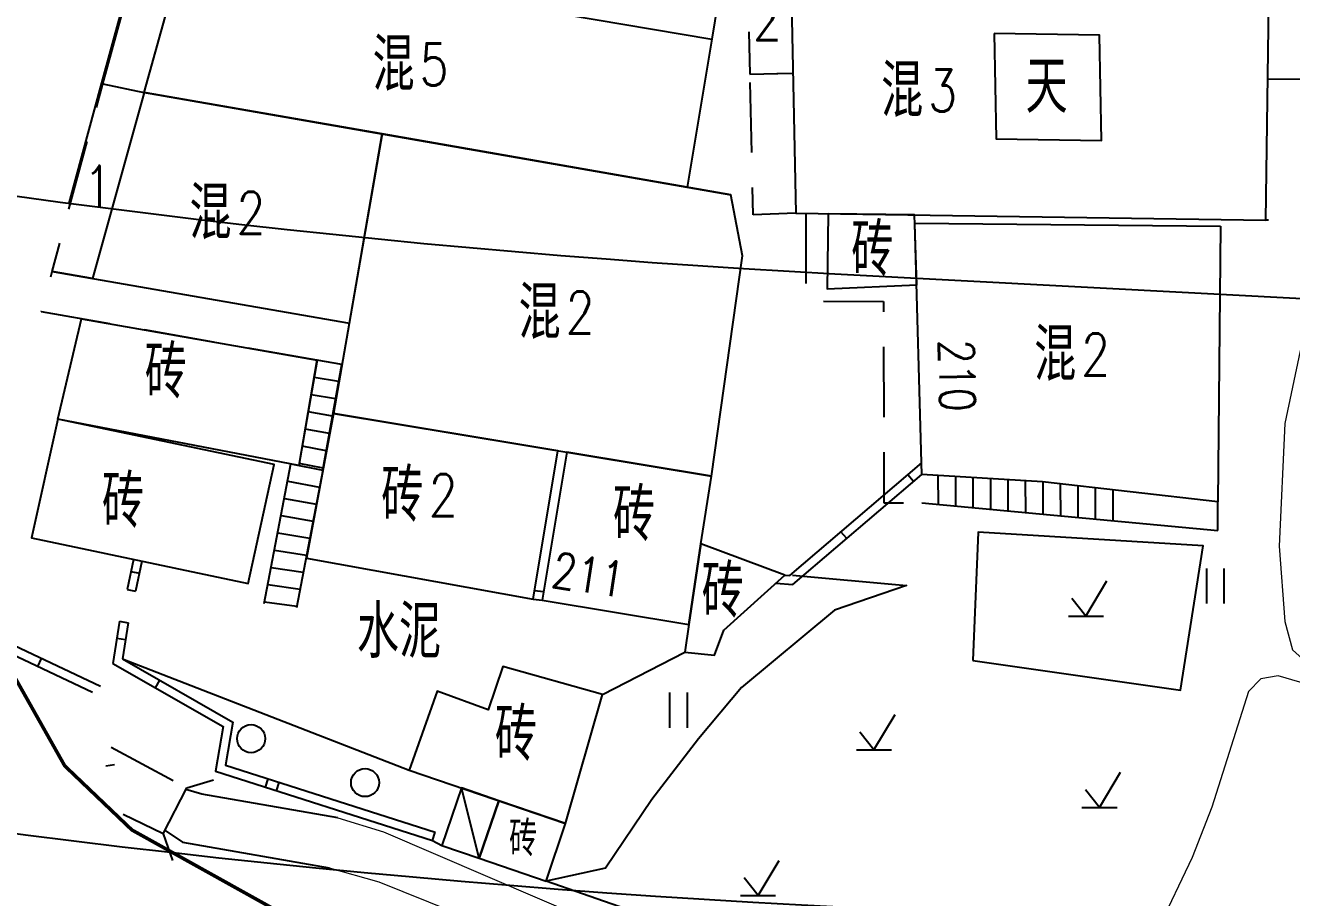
# Model space of a CAD drawing. Extents: x 529262 to 576451, y 2694391 to 2717535.
# Drawn here: x 566955.24 to 566991.31, y 2709921.75 to 2709946.6 of the extents above; entities that cross this region are included whole.
import ezdxf
from ezdxf.enums import TextEntityAlignment as Align
from ezdxf.xclip import XClip

# ---------------------------------------------------------------- set-up
doc = ezdxf.new("R2010")
doc.units = 0
doc.header["$XCLIPFRAME"] = 0
doc.linetypes.add('X5', pattern=[3, 2, -1])
for name, color, linetype in [('DLSS', 4, 'Continuous'), ('DMTZ', 8, 'Continuous'), ('JMD', 8, 'Continuous'), ('PP-COM', 7, 'Continuous'), ('RD-中线', 40, 'Continuous'), ('RD-红线', 7, 'Continuous'), ('RD-街巷路', 8, 'Continuous'), ('ZBTZ', 8, 'Continuous'), ('ZJ', 7, 'Continuous'), ('图层1', 7, 'Continuous')]:
    doc.layers.add(name, color=color, linetype=linetype)
doc.layers.add('SXSS', color=5, linetype='Continuous', lineweight=0)
doc.styles.add('HZ', font='rs.shx', dxfattribs={"width": 0.8, "bigfont": 'hztxt.shx'})
doc.linetypes.add('10421', pattern='A,2,[150,AAA.SHX,S=0.5,R=0,X=0,Y=0.5],1e-11', length=2)
doc.linetypes.add('10422', pattern='A,0.75,[150,AAA.SHX,S=0.5,R=0,X=0,Y=0.5],1.5,[177,AAA.SHX,S=1,R=0,X=0,Y=0.4],0.75', length=3)
doc.linetypes.add('1161', pattern='A,0,[149,AAA.SHX,S=0.15,R=0,X=0,Y=0],-1.6', length=1.6)
doc.linetypes.add('445', pattern='A,8,-0.5,[147,AAA.SHX,S=1,R=0,X=0,Y=0],-1.5', length=10)

# ---------------------------------------------------------------- blocks, each defined once
blk = doc.blocks.new('A$C19FD0107')
at = {"layer": 'RD-中线', "color": 8, "linetype": 'Continuous', "flags": 128}
for points in [[(-4915.644, 15741.627), (-4680.014, 15724.535, -0.06919), (-4464.529, 15678.478), (-4107.284, 15548.587, 0.074087), (-4020.642, 15530.949), (-3764.952, 15517.406)], [(-4490.734, 14139.438, 0), (-4490.29, 14139.417)], [(-3818.251, 14086.168, 0), (-3817.74, 14086.169)]]:
    blk.add_lwpolyline(points, format="xyb", dxfattribs=at)
at = {"layer": 'RD-红线', "color": 8, "linetype": 'Continuous', "flags": 128}
blk.add_lwpolyline([(-4584.201, 15730.063, -0.039951), (-4458.379, 15695.394), (-4101.133, 15565.504, 0.074087), (-4019.69, 15548.924), (-3378.211, 15514.945)], format="xyb", dxfattribs=at)
blk = doc.blocks.new('gc123')
at = {"color": 8}
for p, q in [((0, 0), (1.2, 2)), ((0, 0), (-0.8, 1)), ((-1, 0), (1, 0))]:
    blk.add_line(p, q, dxfattribs=at)
blk = doc.blocks.new('gc122')
at = {"color": 8}
blk.add_circle((0, 0), 0.8, dxfattribs=at)
blk = doc.blocks.new('gc121')
at = {"color": 8}
for p, q in [((-0.5, -1), (-0.5, 1)), ((0.5, -1), (0.5, 1))]:
    blk.add_line(p, q, dxfattribs=at)

msp = doc.modelspace()

# ---------------------------------------------------------------- linework, layer by layer
at = {"layer": 'DLSS', "linetype": 'X5'}
for p, q in [((566957.688, 2709926.039), (566959.837, 2709924.882)), ((566957.688, 2709926.039), (566959.837, 2709924.882)), ((566957.688, 2709926.039), (566959.837, 2709924.882)), ((566957.688, 2709926.039), (566959.837, 2709924.882)), ((566959.167, 2709923.569), (566958.031, 2709924.12)), ((566959.167, 2709923.569), (566958.031, 2709924.12)), ((566959.167, 2709923.569), (566958.031, 2709924.12)), ((566959.167, 2709923.569), (566958.031, 2709924.12))]:
    msp.add_line(p, q, dxfattribs=at)
at = {"layer": 'DLSS', "linetype": 'Continuous'}
for p, q in [((566959.837, 2709924.882), (566960.603, 2709925.112)), ((566959.837, 2709924.882), (566960.603, 2709925.112)), ((566959.837, 2709924.882), (566960.603, 2709925.112)), ((566959.837, 2709924.882), (566960.603, 2709925.112)), ((566959.167, 2709923.569), (566959.837, 2709924.882)), ((566959.167, 2709923.569), (566959.837, 2709924.882)), ((566959.167, 2709923.569), (566959.837, 2709924.882)), ((566959.167, 2709923.569), (566959.837, 2709924.882)), ((566959.167, 2709923.569), (566959.429, 2709922.813)), ((566959.167, 2709923.569), (566959.429, 2709922.813)), ((566959.167, 2709923.569), (566959.429, 2709922.813)), ((566959.167, 2709923.569), (566959.429, 2709922.813))]:
    msp.add_line(p, q, dxfattribs=at)
at = {"layer": 'DMTZ', "linetype": '10422', "elevation": 133.24, "flags": 128}
for points in [[(566964.146, 2709924.025), (566960.271, 2709924.707), (566959.815, 2709924.839)], [(566964.146, 2709924.025), (566960.271, 2709924.707), (566959.815, 2709924.839)], [(566964.146, 2709924.025), (566960.271, 2709924.707), (566959.815, 2709924.839)], [(566964.146, 2709924.025), (566960.271, 2709924.707), (566959.815, 2709924.839)], [(566959.227, 2709923.669), (566959.72, 2709923.338), (566963.896, 2709922.603)], [(566959.227, 2709923.669), (566959.72, 2709923.338), (566963.896, 2709922.603)], [(566959.227, 2709923.669), (566959.72, 2709923.338), (566963.896, 2709922.603)], [(566959.227, 2709923.669), (566959.72, 2709923.338), (566963.896, 2709922.603)]]:
    msp.add_lwpolyline(points, dxfattribs=at)
at = {"layer": 'JMD', "linetype": 'Continuous'}
for p, q in [((566963.548, 2709937.062), (566963.031, 2709934.067)), ((566963.548, 2709937.062), (566963.031, 2709934.067)), ((566963.548, 2709937.062), (566963.031, 2709934.067)), ((566963.548, 2709937.062), (566963.031, 2709934.067)), ((566964.252, 2709936.945), (566963.548, 2709937.062)), ((566964.252, 2709936.945), (566963.548, 2709937.062)), ((566964.252, 2709936.945), (566963.548, 2709937.062)), ((566964.252, 2709936.945), (566963.548, 2709937.062)), ((566963.717, 2709933.935), (566964.252, 2709936.945)), ((566963.717, 2709933.935), (566964.252, 2709936.945)), ((566963.717, 2709933.935), (566964.252, 2709936.945)), ((566963.717, 2709933.935), (566964.252, 2709936.945)), ((566964.164, 2709936.453), (566963.464, 2709936.572)), ((566964.164, 2709936.453), (566963.464, 2709936.572)), ((566964.164, 2709936.453), (566963.464, 2709936.572)), ((566964.164, 2709936.453), (566963.464, 2709936.572)), ((566964.077, 2709935.96), (566963.379, 2709936.082)), ((566964.077, 2709935.96), (566963.379, 2709936.082)), ((566964.077, 2709935.96), (566963.379, 2709936.082)), ((566964.077, 2709935.96), (566963.379, 2709936.082)), ((566963.989, 2709935.468), (566963.294, 2709935.592)), ((566963.989, 2709935.468), (566963.294, 2709935.592)), ((566963.989, 2709935.468), (566963.294, 2709935.592)), ((566963.989, 2709935.468), (566963.294, 2709935.592)), ((566963.902, 2709934.976), (566963.21, 2709935.103)), ((566963.902, 2709934.976), (566963.21, 2709935.103)), ((566963.902, 2709934.976), (566963.21, 2709935.103)), ((566963.902, 2709934.976), (566963.21, 2709935.103)), ((566963.814, 2709934.484), (566963.125, 2709934.613)), ((566963.814, 2709934.484), (566963.125, 2709934.613)), ((566963.814, 2709934.484), (566963.125, 2709934.613)), ((566963.814, 2709934.484), (566963.125, 2709934.613)), ((566962.044, 2709930.136), (566962.807, 2709934.11)), ((566962.044, 2709930.136), (566962.807, 2709934.11)), ((566962.044, 2709930.136), (566962.807, 2709934.11)), ((566962.044, 2709930.136), (566962.807, 2709934.11)), ((566962.807, 2709934.11), (566963.717, 2709933.935)), ((566962.807, 2709934.11), (566963.717, 2709933.935)), ((566962.807, 2709934.11), (566963.717, 2709933.935)), ((566962.807, 2709934.11), (566963.717, 2709933.935)), ((566963.727, 2709933.991), (566963.04, 2709934.123)), ((566963.727, 2709933.991), (566963.04, 2709934.123)), ((566963.727, 2709933.991), (566963.04, 2709934.123)), ((566963.727, 2709933.991), (566963.04, 2709934.123)), ((566963.717, 2709933.935), (566962.965, 2709930.013)), ((566963.717, 2709933.935), (566962.965, 2709930.013)), ((566963.717, 2709933.935), (566962.965, 2709930.013)), ((566963.717, 2709933.935), (566962.965, 2709930.013)), ((566980.538, 2709933.607), (566980.376, 2709933.797)), ((566980.538, 2709933.607), (566980.376, 2709933.797)), ((566980.538, 2709933.607), (566980.376, 2709933.797)), ((566980.538, 2709933.607), (566980.376, 2709933.797)), ((566981.249, 2709932.956), (566981.247, 2709933.781)), ((566981.249, 2709932.956), (566981.247, 2709933.781)), ((566981.249, 2709932.956), (566981.247, 2709933.781)), ((566981.249, 2709932.956), (566981.247, 2709933.781)), ((566981.747, 2709932.91), (566981.745, 2709933.75)), ((566981.747, 2709932.91), (566981.745, 2709933.75)), ((566981.747, 2709932.91), (566981.745, 2709933.75)), ((566981.747, 2709932.91), (566981.745, 2709933.75)), ((566982.245, 2709932.864), (566982.243, 2709933.719)), ((566982.245, 2709932.864), (566982.243, 2709933.719)), ((566982.245, 2709932.864), (566982.243, 2709933.719)), ((566982.245, 2709932.864), (566982.243, 2709933.719)), ((566982.743, 2709932.817), (566982.74, 2709933.688)), ((566982.743, 2709932.817), (566982.74, 2709933.688)), ((566982.743, 2709932.817), (566982.74, 2709933.688)), ((566982.743, 2709932.817), (566982.74, 2709933.688)), ((566962.713, 2709933.619), (566963.624, 2709933.451)), ((566962.713, 2709933.619), (566963.624, 2709933.451)), ((566962.713, 2709933.619), (566963.624, 2709933.451)), ((566962.713, 2709933.619), (566963.624, 2709933.451)), ((566983.241, 2709932.771), (566983.238, 2709933.656)), ((566983.241, 2709932.771), (566983.238, 2709933.656)), ((566983.241, 2709932.771), (566983.238, 2709933.656)), ((566983.241, 2709932.771), (566983.238, 2709933.656)), ((566983.739, 2709932.725), (566983.736, 2709933.625)), ((566983.739, 2709932.725), (566983.736, 2709933.625)), ((566983.739, 2709932.725), (566983.736, 2709933.625)), ((566983.739, 2709932.725), (566983.736, 2709933.625)), ((566984.236, 2709932.678), (566984.234, 2709933.593)), ((566984.236, 2709932.678), (566984.234, 2709933.593)), ((566984.236, 2709932.678), (566984.234, 2709933.593)), ((566984.236, 2709932.678), (566984.234, 2709933.593)), ((566984.734, 2709932.632), (566984.732, 2709933.536)), ((566984.734, 2709932.632), (566984.732, 2709933.536)), ((566984.734, 2709932.632), (566984.732, 2709933.536)), ((566984.734, 2709932.632), (566984.732, 2709933.536)), ((566985.232, 2709932.586), (566985.23, 2709933.479)), ((566985.232, 2709932.586), (566985.23, 2709933.479)), ((566985.232, 2709932.586), (566985.23, 2709933.479)), ((566985.232, 2709932.586), (566985.23, 2709933.479)), ((566985.73, 2709932.539), (566985.728, 2709933.423)), ((566985.73, 2709932.539), (566985.728, 2709933.423)), ((566985.73, 2709932.539), (566985.728, 2709933.423)), ((566985.73, 2709932.539), (566985.728, 2709933.423)), ((566986.228, 2709932.493), (566986.225, 2709933.366)), ((566986.228, 2709932.493), (566986.225, 2709933.366)), ((566986.228, 2709932.493), (566986.225, 2709933.366)), ((566986.228, 2709932.493), (566986.225, 2709933.366)), ((566962.619, 2709933.128), (566963.531, 2709932.966)), ((566962.619, 2709933.128), (566963.531, 2709932.966)), ((566962.619, 2709933.128), (566963.531, 2709932.966)), ((566962.619, 2709933.128), (566963.531, 2709932.966)), ((566980.779, 2709933), (566989.215, 2709932.215)), ((566980.779, 2709933), (566989.215, 2709932.215)), ((566980.779, 2709933), (566989.215, 2709932.215)), ((566980.779, 2709933), (566989.215, 2709932.215)), ((566989.215, 2709932.215), (566989.213, 2709933.026)), ((566989.215, 2709932.215), (566989.213, 2709933.026)), ((566989.215, 2709932.215), (566989.213, 2709933.026)), ((566989.215, 2709932.215), (566989.213, 2709933.026)), ((566962.524, 2709932.637), (566963.438, 2709932.481)), ((566962.524, 2709932.637), (566963.438, 2709932.481)), ((566962.524, 2709932.637), (566963.438, 2709932.481)), ((566962.524, 2709932.637), (566963.438, 2709932.481)), ((566962.43, 2709932.146), (566963.345, 2709931.997)), ((566962.43, 2709932.146), (566963.345, 2709931.997)), ((566962.43, 2709932.146), (566963.345, 2709931.997)), ((566962.43, 2709932.146), (566963.345, 2709931.997)), ((566978.637, 2709931.983), (566978.475, 2709932.173)), ((566978.637, 2709931.983), (566978.475, 2709932.173)), ((566978.637, 2709931.983), (566978.475, 2709932.173)), ((566978.637, 2709931.983), (566978.475, 2709932.173)), ((566962.336, 2709931.655), (566963.252, 2709931.512)), ((566962.336, 2709931.655), (566963.252, 2709931.512)), ((566962.336, 2709931.655), (566963.252, 2709931.512)), ((566962.336, 2709931.655), (566963.252, 2709931.512)), ((566962.241, 2709931.164), (566963.159, 2709931.027)), ((566962.241, 2709931.164), (566963.159, 2709931.027)), ((566962.241, 2709931.164), (566963.159, 2709931.027)), ((566962.241, 2709931.164), (566963.159, 2709931.027)), ((566958.245, 2709931.048), (566958.49, 2709930.996)), ((566958.245, 2709931.048), (566958.49, 2709930.996)), ((566958.245, 2709931.048), (566958.49, 2709930.996)), ((566958.245, 2709931.048), (566958.49, 2709930.996)), ((566962.147, 2709930.673), (566963.066, 2709930.543)), ((566962.147, 2709930.673), (566963.066, 2709930.543)), ((566962.147, 2709930.673), (566963.066, 2709930.543)), ((566962.147, 2709930.673), (566963.066, 2709930.543)), ((566962.052, 2709930.182), (566962.973, 2709930.058)), ((566962.052, 2709930.182), (566962.973, 2709930.058)), ((566962.052, 2709930.182), (566962.973, 2709930.058)), ((566962.052, 2709930.182), (566962.973, 2709930.058)), ((566957.845, 2709929.148), (566958.092, 2709929.108)), ((566957.845, 2709929.148), (566958.092, 2709929.108)), ((566957.845, 2709929.148), (566958.092, 2709929.108)), ((566957.845, 2709929.148), (566958.092, 2709929.108)), ((566955.692, 2709928.565, 133.354), (566955.585, 2709928.339, 133.354)), ((566955.692, 2709928.565, 133.354), (566955.585, 2709928.339, 133.354)), ((566955.692, 2709928.565, 133.354), (566955.585, 2709928.339, 133.354)), ((566955.692, 2709928.565, 133.354), (566955.585, 2709928.339, 133.354)), ((566958.944, 2709927.734), (566959.068, 2709927.951)), ((566958.944, 2709927.734), (566959.068, 2709927.951)), ((566958.944, 2709927.734), (566959.068, 2709927.951)), ((566958.944, 2709927.734), (566959.068, 2709927.951)), ((566957.777, 2709925.541), (566957.531, 2709925.497)), ((566957.777, 2709925.541), (566957.531, 2709925.497)), ((566957.777, 2709925.541), (566957.531, 2709925.497)), ((566957.777, 2709925.541), (566957.531, 2709925.497)), ((566962.077, 2709924.904), (566962.153, 2709925.142)), ((566962.077, 2709924.904), (566962.153, 2709925.142)), ((566962.077, 2709924.904), (566962.153, 2709925.142)), ((566962.077, 2709924.904), (566962.153, 2709925.142)), ((566962.395, 2709924.802), (566962.471, 2709925.04)), ((566962.395, 2709924.802), (566962.471, 2709925.04)), ((566962.395, 2709924.802), (566962.471, 2709925.04)), ((566962.395, 2709924.802), (566962.471, 2709925.04)), ((566968.172, 2709922.879), (566967.661, 2709924.88)), ((566968.172, 2709922.879), (566967.661, 2709924.88)), ((566968.172, 2709922.879), (566967.661, 2709924.88)), ((566968.172, 2709922.879), (566967.661, 2709924.88))]:
    msp.add_line(p, q, dxfattribs=at)
at = {"layer": 'JMD', "linetype": 'X5', "flags": 128}
for points, elevation in [([(566957.448, 2709944.939), (566958.825, 2709949.98), (566974.963, 2709947.256), (566974.798, 2709946.21)], 136.109), ([(566957.448, 2709944.939), (566958.825, 2709949.98), (566974.963, 2709947.256), (566974.798, 2709946.21)], 136.109), ([(566957.448, 2709944.939), (566958.825, 2709949.98), (566974.963, 2709947.256), (566974.798, 2709946.21)], 136.109), ([(566957.448, 2709944.939), (566958.825, 2709949.98), (566974.963, 2709947.256), (566974.798, 2709946.21)], 136.109), ([(566977.192, 2709941.248), (566975.97, 2709941.202), (566975.882, 2709945.21), (566977.107, 2709945.244)], 133.287), ([(566977.192, 2709941.248), (566975.97, 2709941.202), (566975.882, 2709945.21), (566977.107, 2709945.244)], 133.287), ([(566977.192, 2709941.248), (566975.97, 2709941.202), (566975.882, 2709945.21), (566977.107, 2709945.244)], 133.287), ([(566977.192, 2709941.248), (566975.97, 2709941.202), (566975.882, 2709945.21), (566977.107, 2709945.244)], 133.287), ([(566957.153, 2709939.39), (566956.004, 2709939.594), (566957.448, 2709944.939), (566958.616, 2709944.689)], 133.909), ([(566957.153, 2709939.39), (566956.004, 2709939.594), (566957.448, 2709944.939), (566958.616, 2709944.689)], 133.909), ([(566957.153, 2709939.39), (566956.004, 2709939.594), (566957.448, 2709944.939), (566958.616, 2709944.689)], 133.909), ([(566957.153, 2709939.39), (566956.004, 2709939.594), (566957.448, 2709944.939), (566958.616, 2709944.689)], 133.909), ([(566963.556, 2709937.061), (566963.548, 2709937.062), (566955.703, 2709938.446), (566956.004, 2709939.594), (566957.153, 2709939.39)], 138.072), ([(566963.556, 2709937.061), (566963.548, 2709937.062), (566955.703, 2709938.446), (566956.004, 2709939.594), (566957.153, 2709939.39)], 138.072), ([(566963.556, 2709937.061), (566963.548, 2709937.062), (566955.703, 2709938.446), (566956.004, 2709939.594), (566957.153, 2709939.39)], 138.072), ([(566963.556, 2709937.061), (566963.548, 2709937.062), (566955.703, 2709938.446), (566956.004, 2709939.594), (566957.153, 2709939.39)], 138.072)]:
    msp.add_lwpolyline(points, dxfattribs=dict(at, elevation=elevation))
at = {"layer": 'JMD', "linetype": 'Continuous', "flags": 128}
for points in [[(566977.192, 2709941.248), (566990.58, 2709941.052), (566990.691, 2709949.283), (566979.358, 2709949.132), (566979.344, 2709948.132), (566977.045, 2709948.161)], [(566977.192, 2709941.248), (566990.58, 2709941.052), (566990.691, 2709949.283), (566979.358, 2709949.132), (566979.344, 2709948.132), (566977.045, 2709948.161)], [(566977.192, 2709941.248), (566990.58, 2709941.052), (566990.691, 2709949.283), (566979.358, 2709949.132), (566979.344, 2709948.132), (566977.045, 2709948.161)], [(566977.192, 2709941.248), (566990.58, 2709941.052), (566990.691, 2709949.283), (566979.358, 2709949.132), (566979.344, 2709948.132), (566977.045, 2709948.161)], [(566982.834, 2709946.366), (566982.898, 2709943.365), (566985.9, 2709943.321), (566985.836, 2709946.322)], [(566982.834, 2709946.366), (566982.898, 2709943.365), (566985.9, 2709943.321), (566985.836, 2709946.322)], [(566982.834, 2709946.366), (566982.898, 2709943.365), (566985.9, 2709943.321), (566985.836, 2709946.322)], [(566982.834, 2709946.366), (566982.898, 2709943.365), (566985.9, 2709943.321), (566985.836, 2709946.322)], [(566978.11, 2709941.235), (566978.079, 2709939.096), (566980.632, 2709939.208), (566980.57, 2709941.2)], [(566978.11, 2709941.235), (566978.079, 2709939.096), (566980.632, 2709939.208), (566980.57, 2709941.2)], [(566978.11, 2709941.235), (566978.079, 2709939.096), (566980.632, 2709939.208), (566980.57, 2709941.2)], [(566978.11, 2709941.235), (566978.079, 2709939.096), (566980.632, 2709939.208), (566980.57, 2709941.2)], [(566974.787, 2709933.759), (566970.664, 2709934.444), (566969.964, 2709930.232), (566974.14, 2709929.532), (566974.478, 2709931.832)], [(566974.787, 2709933.759), (566970.664, 2709934.444), (566969.964, 2709930.232), (566974.14, 2709929.532), (566974.478, 2709931.832)], [(566974.787, 2709933.759), (566970.664, 2709934.444), (566969.964, 2709930.232), (566974.14, 2709929.532), (566974.478, 2709931.832)], [(566974.787, 2709933.759), (566970.664, 2709934.444), (566969.964, 2709930.232), (566974.14, 2709929.532), (566974.478, 2709931.832)], [(566976.874, 2709930.941), (566974.478, 2709931.832), (566974.14, 2709929.532), (566974.025, 2709928.749), (566974.872, 2709928.66), (566975.141, 2709929.375)], [(566976.874, 2709930.941), (566974.478, 2709931.832), (566974.14, 2709929.532), (566974.025, 2709928.749), (566974.872, 2709928.66), (566975.141, 2709929.375)], [(566976.874, 2709930.941), (566974.478, 2709931.832), (566974.14, 2709929.532), (566974.025, 2709928.749), (566974.872, 2709928.66), (566975.141, 2709929.375)], [(566976.874, 2709930.941), (566974.478, 2709931.832), (566974.14, 2709929.532), (566974.025, 2709928.749), (566974.872, 2709928.66), (566975.141, 2709929.375)], [(566966.173, 2709925.389), (566970.632, 2709923.864), (566971.682, 2709927.544), (566968.844, 2709928.339), (566968.422, 2709927.107), (566966.967, 2709927.64)], [(566966.173, 2709925.389), (566970.632, 2709923.864), (566971.682, 2709927.544), (566968.844, 2709928.339), (566968.422, 2709927.107), (566966.967, 2709927.64)], [(566966.173, 2709925.389), (566970.632, 2709923.864), (566971.682, 2709927.544), (566968.844, 2709928.339), (566968.422, 2709927.107), (566966.967, 2709927.64)], [(566966.173, 2709925.389), (566970.632, 2709923.864), (566971.682, 2709927.544), (566968.844, 2709928.339), (566968.422, 2709927.107), (566966.967, 2709927.64)], [(566968.172, 2709922.879), (566968.731, 2709924.514), (566967.661, 2709924.88), (566967.101, 2709923.245)], [(566968.172, 2709922.879), (566968.731, 2709924.514), (566967.661, 2709924.88), (566967.101, 2709923.245)], [(566968.172, 2709922.879), (566968.731, 2709924.514), (566967.661, 2709924.88), (566967.101, 2709923.245)], [(566968.172, 2709922.879), (566968.731, 2709924.514), (566967.661, 2709924.88), (566967.101, 2709923.245)], [(566970.632, 2709923.864), (566968.731, 2709924.514), (566968.172, 2709922.879), (566970.072, 2709922.229)], [(566970.632, 2709923.864), (566968.731, 2709924.514), (566968.172, 2709922.879), (566970.072, 2709922.229)], [(566970.632, 2709923.864), (566968.731, 2709924.514), (566968.172, 2709922.879), (566970.072, 2709922.229)], [(566970.632, 2709923.864), (566968.731, 2709924.514), (566968.172, 2709922.879), (566970.072, 2709922.229)]]:
    msp.add_lwpolyline(points, close=True, dxfattribs=at)
for points, elevation in [([(566974.798, 2709946.21), (566974.093, 2709941.995), (566958.624, 2709944.689), (566959.753, 2709948.75)], 133.419), ([(566974.798, 2709946.21), (566974.093, 2709941.995), (566958.624, 2709944.689), (566959.753, 2709948.75)], 133.419), ([(566974.798, 2709946.21), (566974.093, 2709941.995), (566958.624, 2709944.689), (566959.753, 2709948.75)], 133.419), ([(566974.798, 2709946.21), (566974.093, 2709941.995), (566958.624, 2709944.689), (566959.753, 2709948.75)], 133.419), ([(566958.624, 2709944.689), (566957.153, 2709939.39), (566964.47, 2709938.119), (566965.406, 2709943.508)], 134.506), ([(566958.624, 2709944.689), (566957.153, 2709939.39), (566964.47, 2709938.119), (566965.406, 2709943.508)], 134.506), ([(566958.624, 2709944.689), (566957.153, 2709939.39), (566964.47, 2709938.119), (566965.406, 2709943.508)], 134.506), ([(566958.624, 2709944.689), (566957.153, 2709939.39), (566964.47, 2709938.119), (566965.406, 2709943.508)], 134.506), ([(566964.02, 2709935.548), (566974.787, 2709933.759), (566975.668, 2709940.036), (566975.335, 2709941.779), (566965.406, 2709943.508), (566965.406, 2709943.508), (566964.023, 2709935.548)], 137.112), ([(566964.02, 2709935.548), (566974.787, 2709933.759), (566975.668, 2709940.036), (566975.335, 2709941.779), (566965.406, 2709943.508), (566965.406, 2709943.508), (566964.023, 2709935.548)], 137.112), ([(566964.02, 2709935.548), (566974.787, 2709933.759), (566975.668, 2709940.036), (566975.335, 2709941.779), (566965.406, 2709943.508), (566965.406, 2709943.508), (566964.023, 2709935.548)], 137.112), ([(566964.02, 2709935.548), (566974.787, 2709933.759), (566975.668, 2709940.036), (566975.335, 2709941.779), (566965.406, 2709943.508), (566965.406, 2709943.508), (566964.023, 2709935.548)], 137.112), ([(566989.29, 2709940.879), (566989.213, 2709933.026), (566984.212, 2709933.595), (566980.777, 2709933.811), (566980.576, 2709940.966)], 133.05), ([(566989.29, 2709940.879), (566989.213, 2709933.026), (566984.212, 2709933.595), (566980.777, 2709933.811), (566980.576, 2709940.966)], 133.05), ([(566989.29, 2709940.879), (566989.213, 2709933.026), (566984.212, 2709933.595), (566980.777, 2709933.811), (566980.576, 2709940.966)], 133.05), ([(566989.29, 2709940.879), (566989.213, 2709933.026), (566984.212, 2709933.595), (566980.777, 2709933.811), (566980.576, 2709940.966)], 133.05), ([(566963.031, 2709934.067), (566956.162, 2709935.387), (566956.836, 2709938.246), (566963.556, 2709937.061)], 135.413), ([(566963.031, 2709934.067), (566956.162, 2709935.387), (566956.836, 2709938.246), (566963.556, 2709937.061)], 135.413), ([(566963.031, 2709934.067), (566956.162, 2709935.387), (566956.836, 2709938.246), (566963.556, 2709937.061)], 135.413), ([(566963.031, 2709934.067), (566956.162, 2709935.387), (566956.836, 2709938.246), (566963.556, 2709937.061)], 135.413), ([(566964.02, 2709935.548), (566963.246, 2709931.427), (566969.703, 2709930.253), (566970.406, 2709934.487)], 137.112), ([(566964.02, 2709935.548), (566963.246, 2709931.427), (566969.703, 2709930.253), (566970.406, 2709934.487)], 137.112), ([(566964.02, 2709935.548), (566963.246, 2709931.427), (566969.703, 2709930.253), (566970.406, 2709934.487)], 137.112), ([(566964.02, 2709935.548), (566963.246, 2709931.427), (566969.703, 2709930.253), (566970.406, 2709934.487)], 137.112), ([(566956.162, 2709935.387), (566955.419, 2709932.002), (566961.585, 2709930.704), (566962.328, 2709934.089)], 134.397), ([(566956.162, 2709935.387), (566955.419, 2709932.002), (566961.585, 2709930.704), (566962.328, 2709934.089)], 134.397), ([(566956.162, 2709935.387), (566955.419, 2709932.002), (566961.585, 2709930.704), (566962.328, 2709934.089)], 134.397), ([(566956.162, 2709935.387), (566955.419, 2709932.002), (566961.585, 2709930.704), (566962.328, 2709934.089)], 134.397)]:
    msp.add_lwpolyline(points, close=True, dxfattribs=dict(at, elevation=elevation))
at = {"layer": 'JMD', "linetype": 'X5', "flags": 128}
for points in [[(566977.045, 2709948.161), (566975.8, 2709948.167), (566975.882, 2709945.21), (566977.107, 2709945.244)], [(566977.045, 2709948.161), (566975.8, 2709948.167), (566975.882, 2709945.21), (566977.107, 2709945.244)], [(566977.045, 2709948.161), (566975.8, 2709948.167), (566975.882, 2709945.21), (566977.107, 2709945.244)], [(566977.045, 2709948.161), (566975.8, 2709948.167), (566975.882, 2709945.21), (566977.107, 2709945.244)], [(566990.634, 2709945.083), (566991.67, 2709945.069), (566991.585, 2709941.038), (566990.58, 2709941.052)], [(566990.634, 2709945.083), (566991.67, 2709945.069), (566991.585, 2709941.038), (566990.58, 2709941.052)], [(566990.634, 2709945.083), (566991.67, 2709945.069), (566991.585, 2709941.038), (566990.58, 2709941.052)], [(566990.634, 2709945.083), (566991.67, 2709945.069), (566991.585, 2709941.038), (566990.58, 2709941.052)], [(566977.472, 2709941.244), (566977.475, 2709938.749), (566979.684, 2709938.736), (566979.699, 2709932.997), (566980.774, 2709933)], [(566977.472, 2709941.244), (566977.475, 2709938.749), (566979.684, 2709938.736), (566979.699, 2709932.997), (566980.774, 2709933)], [(566977.472, 2709941.244), (566977.475, 2709938.749), (566979.684, 2709938.736), (566979.699, 2709932.997), (566980.774, 2709933)], [(566977.472, 2709941.244), (566977.475, 2709938.749), (566979.684, 2709938.736), (566979.699, 2709932.997), (566980.774, 2709933)]]:
    msp.add_lwpolyline(points, dxfattribs=at)
at = {"layer": 'JMD', "linetype": 'Continuous', "flags": 128}
for points, elevation in [([(566958.582, 2709944.696), (566975.335, 2709941.779)], 134.506), ([(566958.582, 2709944.696), (566975.335, 2709941.779)], 134.506), ([(566958.582, 2709944.696), (566975.335, 2709941.779)], 134.506), ([(566958.582, 2709944.696), (566975.335, 2709941.779)], 134.506), ([(566958.137, 2709930.532), (566958.381, 2709930.481)], 133.563), ([(566958.137, 2709930.532), (566958.381, 2709930.481)], 133.563), ([(566958.137, 2709930.532), (566958.381, 2709930.481)], 133.563), ([(566958.137, 2709930.532), (566958.381, 2709930.481)], 133.563), ([(566969.744, 2709930.501), (566970.005, 2709930.48)], 133.749), ([(566969.744, 2709930.501), (566970.005, 2709930.48)], 133.749), ([(566969.744, 2709930.501), (566970.005, 2709930.48)], 133.749), ([(566969.744, 2709930.501), (566970.005, 2709930.48)], 133.749), ([(566969.703, 2709930.253), (566969.964, 2709930.232)], 133.749), ([(566969.703, 2709930.253), (566969.964, 2709930.232)], 133.749), ([(566969.703, 2709930.253), (566969.964, 2709930.232)], 133.749), ([(566969.703, 2709930.253), (566969.964, 2709930.232)], 133.749), ([(566957.378, 2709927.77), (566954.568, 2709929.095)], 133.354), ([(566957.378, 2709927.77), (566954.568, 2709929.095)], 133.354), ([(566957.378, 2709927.77), (566954.568, 2709929.095)], 133.354), ([(566957.378, 2709927.77), (566954.568, 2709929.095)], 133.354), ([(566957.154, 2709927.599), (566954.48, 2709928.86)], 133.354), ([(566957.154, 2709927.599), (566954.48, 2709928.86)], 133.354), ([(566957.154, 2709927.599), (566954.48, 2709928.86)], 133.354), ([(566957.154, 2709927.599), (566954.48, 2709928.86)], 133.354)]:
    msp.add_lwpolyline(points, dxfattribs=dict(at, elevation=elevation))
for points in [[(566976.867, 2709930.944), (566977.022, 2709930.933), (566980.78, 2709934.143)], [(566976.867, 2709930.944), (566977.022, 2709930.933), (566980.78, 2709934.143)], [(566976.867, 2709930.944), (566977.022, 2709930.933), (566980.78, 2709934.143)], [(566976.867, 2709930.944), (566977.022, 2709930.933), (566980.78, 2709934.143)], [(566976.621, 2709930.711), (566977.107, 2709930.676), (566980.777, 2709933.811)], [(566976.621, 2709930.711), (566977.107, 2709930.676), (566980.777, 2709933.811)], [(566976.621, 2709930.711), (566977.107, 2709930.676), (566980.777, 2709933.811)], [(566976.621, 2709930.711), (566977.107, 2709930.676), (566980.777, 2709933.811)], [(566958.318, 2709931.392), (566958.137, 2709930.532)], [(566958.318, 2709931.392), (566958.137, 2709930.532)], [(566958.318, 2709931.392), (566958.137, 2709930.532)], [(566958.318, 2709931.392), (566958.137, 2709930.532)], [(566958.562, 2709931.34), (566958.381, 2709930.481)], [(566958.562, 2709931.34), (566958.381, 2709930.481)], [(566958.562, 2709931.34), (566958.381, 2709930.481)], [(566958.562, 2709931.34), (566958.381, 2709930.481)], [(566957.921, 2709929.627), (566957.731, 2709928.429)], [(566957.921, 2709929.627), (566957.731, 2709928.429)], [(566957.921, 2709929.627), (566957.731, 2709928.429)], [(566957.921, 2709929.627), (566957.731, 2709928.429)], [(566957.921, 2709929.627), (566958.167, 2709929.587)], [(566957.921, 2709929.627), (566958.167, 2709929.587)], [(566957.921, 2709929.627), (566958.167, 2709929.587)], [(566957.921, 2709929.627), (566958.167, 2709929.587)], [(566958.167, 2709929.587), (566958.005, 2709928.56)], [(566958.167, 2709929.587), (566958.005, 2709928.56)], [(566958.167, 2709929.587), (566958.005, 2709928.56)], [(566958.167, 2709929.587), (566958.005, 2709928.56)], [(566957.731, 2709928.429), (566960.873, 2709926.628), (566960.66, 2709925.357), (566966.84, 2709923.381)], [(566957.731, 2709928.429), (566960.873, 2709926.628), (566960.66, 2709925.357), (566966.84, 2709923.381)], [(566957.731, 2709928.429), (566960.873, 2709926.628), (566960.66, 2709925.357), (566966.84, 2709923.381)], [(566957.731, 2709928.429), (566960.873, 2709926.628), (566960.66, 2709925.357), (566966.84, 2709923.381)], [(566958.005, 2709928.56), (566961.148, 2709926.758), (566960.942, 2709925.529), (566966.916, 2709923.619)], [(566958.005, 2709928.56), (566961.148, 2709926.758), (566960.942, 2709925.529), (566966.916, 2709923.619)], [(566958.005, 2709928.56), (566961.148, 2709926.758), (566960.942, 2709925.529), (566966.916, 2709923.619)], [(566958.005, 2709928.56), (566961.148, 2709926.758), (566960.942, 2709925.529), (566966.916, 2709923.619)], [(566966.84, 2709923.381), (566966.916, 2709923.619)], [(566966.84, 2709923.381), (566966.916, 2709923.619)], [(566966.84, 2709923.381), (566966.916, 2709923.619)], [(566966.84, 2709923.381), (566966.916, 2709923.619)]]:
    msp.add_lwpolyline(points, dxfattribs=at)
at = {"layer": 'JMD', "linetype": '445', "flags": 128}
for points, elevation in [([(566982.23, 2709928.506), (566982.23, 2709928.506), (566988.149, 2709927.666), (566988.792, 2709931.778), (566982.384, 2709932.164), (566982.23, 2709928.506)], 132.927), ([(566982.23, 2709928.506), (566982.23, 2709928.506), (566988.149, 2709927.666), (566988.792, 2709931.778), (566982.384, 2709932.164), (566982.23, 2709928.506)], 132.927), ([(566982.23, 2709928.506), (566982.23, 2709928.506), (566988.149, 2709927.666), (566988.792, 2709931.778), (566982.384, 2709932.164), (566982.23, 2709928.506)], 132.927), ([(566982.23, 2709928.506), (566982.23, 2709928.506), (566988.149, 2709927.666), (566988.792, 2709931.778), (566982.384, 2709932.164), (566982.23, 2709928.506)], 132.927), ([(566977.09, 2709930.938), (566980.338, 2709930.651), (566978.289, 2709929.942), (566975.639, 2709927.738)], 132.927), ([(566977.09, 2709930.938), (566980.338, 2709930.651), (566978.289, 2709929.942), (566975.639, 2709927.738)], 132.927), ([(566977.09, 2709930.938), (566980.338, 2709930.651), (566978.289, 2709929.942), (566975.639, 2709927.738)], 132.927), ([(566977.09, 2709930.938), (566980.338, 2709930.651), (566978.289, 2709929.942), (566975.639, 2709927.738)], 132.927), ([(566975.639, 2709927.738), (566974.414, 2709926.277), (566973.088, 2709924.549), (566971.77, 2709922.599), (566970.072, 2709922.229)], 133.296), ([(566975.639, 2709927.738), (566974.414, 2709926.277), (566973.088, 2709924.549), (566971.77, 2709922.599), (566970.072, 2709922.229)], 133.296), ([(566975.639, 2709927.738), (566974.414, 2709926.277), (566973.088, 2709924.549), (566971.77, 2709922.599), (566970.072, 2709922.229)], 133.296), ([(566975.639, 2709927.738), (566974.414, 2709926.277), (566973.088, 2709924.549), (566971.77, 2709922.599), (566970.072, 2709922.229)], 133.296), ([(566966.84, 2709923.381), (566967.101, 2709923.245)], 133.648), ([(566966.84, 2709923.381), (566967.101, 2709923.245)], 133.648), ([(566966.84, 2709923.381), (566967.101, 2709923.245)], 133.648), ([(566966.84, 2709923.381), (566967.101, 2709923.245)], 133.648)]:
    msp.add_lwpolyline(points, dxfattribs=dict(at, elevation=elevation))
at = {"layer": 'RD-街巷路', "color": 8}
msp.add_lwpolyline([(566956.492, 2709941.534), (566957.419, 2709944.966), (566958.796, 2709950.007), (566958.983, 2709950.484), (566960.278, 2709955.256), (566961.204, 2709958.747), (566962.05, 2709961.924)], dxfattribs=at)
at = {"layer": 'SXSS', "color": 8, "linetype": '10421', "elevation": 132.386, "flags": 128}
msp.add_lwpolyline([(567020.983, 2709931.817), (567020.723, 2709932.019), (567015.059, 2709932.957), (567013.183, 2709933.245), (567009.329, 2709933.559), (567007.761, 2709933.83), (567004.478, 2709934.678), (567002.47, 2709935.303), (567001.208, 2709935.754), (566998.255, 2709937), (566996.991, 2709937.367), (566995.985, 2709937.568), (566993.46, 2709937.894), (566992.213, 2709937.991), (566991.837, 2709937.872), (566991.553, 2709937.331), (566991.121, 2709935.264), (566990.954, 2709931.768), (566991.123, 2709929.617), (566991.336, 2709928.816), (566992.007, 2709928.211), (566994.761, 2709927.366), (566995.95, 2709927.089), (566997.696, 2709926.832), (567004.915, 2709926.157), (567007.192, 2709925.701), (567007.988, 2709925.464), (567008.533, 2709925.009), (567009.098, 2709923.708), (567010.611, 2709920.032), (567011.39, 2709918.993), (567012.089, 2709918.189), (567016.147, 2709915.294), (567016.88, 2709915.021), (567017.635, 2709915.265), (567018.894, 2709916.552), (567019.443, 2709917.411), (567019.782, 2709918.387), (567021.047, 2709931.4)], close=True, dxfattribs=at)
msp.add_lwpolyline([(567020.983, 2709931.817), (567020.723, 2709932.019), (567015.059, 2709932.957), (567013.183, 2709933.245), (567009.329, 2709933.559), (567007.761, 2709933.83), (567004.478, 2709934.678), (567002.47, 2709935.303), (567001.208, 2709935.754), (566998.255, 2709937), (566996.991, 2709937.367), (566995.985, 2709937.568), (566993.46, 2709937.894), (566992.213, 2709937.991), (566991.837, 2709937.872), (566991.553, 2709937.331), (566991.121, 2709935.264), (566990.954, 2709931.768), (566991.123, 2709929.617), (566991.336, 2709928.816), (566992.007, 2709928.211), (566994.761, 2709927.366), (566995.95, 2709927.089), (566997.696, 2709926.832), (567004.915, 2709926.157), (567007.192, 2709925.701), (567007.988, 2709925.464), (567008.533, 2709925.009), (567009.098, 2709923.708), (567010.611, 2709920.032), (567011.39, 2709918.993), (567012.089, 2709918.189), (567016.147, 2709915.294), (567016.88, 2709915.021), (567017.635, 2709915.265), (567018.894, 2709916.552), (567019.443, 2709917.411), (567019.782, 2709918.387), (567021.047, 2709931.4)], close=True, dxfattribs=at)
msp.add_lwpolyline([(567020.983, 2709931.817), (567020.723, 2709932.019), (567015.059, 2709932.957), (567013.183, 2709933.245), (567009.329, 2709933.559), (567007.761, 2709933.83), (567004.478, 2709934.678), (567002.47, 2709935.303), (567001.208, 2709935.754), (566998.255, 2709937), (566996.991, 2709937.367), (566995.985, 2709937.568), (566993.46, 2709937.894), (566992.213, 2709937.991), (566991.837, 2709937.872), (566991.553, 2709937.331), (566991.121, 2709935.264), (566990.954, 2709931.768), (566991.123, 2709929.617), (566991.336, 2709928.816), (566992.007, 2709928.211), (566994.761, 2709927.366), (566995.95, 2709927.089), (566997.696, 2709926.832), (567004.915, 2709926.157), (567007.192, 2709925.701), (567007.988, 2709925.464), (567008.533, 2709925.009), (567009.098, 2709923.708), (567010.611, 2709920.032), (567011.39, 2709918.993), (567012.089, 2709918.189), (567016.147, 2709915.294), (567016.88, 2709915.021), (567017.635, 2709915.265), (567018.894, 2709916.552), (567019.443, 2709917.411), (567019.782, 2709918.387), (567021.047, 2709931.4)], close=True, dxfattribs=at)
msp.add_lwpolyline([(567020.983, 2709931.817), (567020.723, 2709932.019), (567015.059, 2709932.957), (567013.183, 2709933.245), (567009.329, 2709933.559), (567007.761, 2709933.83), (567004.478, 2709934.678), (567002.47, 2709935.303), (567001.208, 2709935.754), (566998.255, 2709937), (566996.991, 2709937.367), (566995.985, 2709937.568), (566993.46, 2709937.894), (566992.213, 2709937.991), (566991.837, 2709937.872), (566991.553, 2709937.331), (566991.121, 2709935.264), (566990.954, 2709931.768), (566991.123, 2709929.617), (566991.336, 2709928.816), (566992.007, 2709928.211), (566994.761, 2709927.366), (566995.95, 2709927.089), (566997.696, 2709926.832), (567004.915, 2709926.157), (567007.192, 2709925.701), (567007.988, 2709925.464), (567008.533, 2709925.009), (567009.098, 2709923.708), (567010.611, 2709920.032), (567011.39, 2709918.993), (567012.089, 2709918.189), (567016.147, 2709915.294), (567016.88, 2709915.021), (567017.635, 2709915.265), (567018.894, 2709916.552), (567019.443, 2709917.411), (567019.782, 2709918.387), (567021.047, 2709931.4)], close=True, dxfattribs=at)
at = {"layer": 'SXSS', "color": 8, "linetype": '10421', "elevation": 132.351, "flags": 128}
msp.add_lwpolyline([(567010.914, 2709918.416), (567010.442, 2709918.846), (567010.079, 2709919.352), (567009.022, 2709921.115), (567008.28, 2709923.885), (567007.542, 2709924.685), (567006.61, 2709925.09), (566998.644, 2709926.064), (566995.87, 2709926.633), (566990.926, 2709928.078), (566990.435, 2709927.986), (566990.082, 2709927.629), (566989.041, 2709924.334), (566988.475, 2709922.902), (566987.501, 2709920.851), (566985.919, 2709918.259), (566985.84, 2709917.226), (566986.01, 2709916.67), (566986.487, 2709916.283), (567007.725, 2709909.139)], dxfattribs=at)
msp.add_lwpolyline([(567010.914, 2709918.416), (567010.442, 2709918.846), (567010.079, 2709919.352), (567009.022, 2709921.115), (567008.28, 2709923.885), (567007.542, 2709924.685), (567006.61, 2709925.09), (566998.644, 2709926.064), (566995.87, 2709926.633), (566990.926, 2709928.078), (566990.435, 2709927.986), (566990.082, 2709927.629), (566989.041, 2709924.334), (566988.475, 2709922.902), (566987.501, 2709920.851), (566985.919, 2709918.259), (566985.84, 2709917.226), (566986.01, 2709916.67), (566986.487, 2709916.283), (567007.725, 2709909.139)], dxfattribs=at)
msp.add_lwpolyline([(567010.914, 2709918.416), (567010.442, 2709918.846), (567010.079, 2709919.352), (567009.022, 2709921.115), (567008.28, 2709923.885), (567007.542, 2709924.685), (567006.61, 2709925.09), (566998.644, 2709926.064), (566995.87, 2709926.633), (566990.926, 2709928.078), (566990.435, 2709927.986), (566990.082, 2709927.629), (566989.041, 2709924.334), (566988.475, 2709922.902), (566987.501, 2709920.851), (566985.919, 2709918.259), (566985.84, 2709917.226), (566986.01, 2709916.67), (566986.487, 2709916.283), (567007.725, 2709909.139)], dxfattribs=at)
msp.add_lwpolyline([(567010.914, 2709918.416), (567010.442, 2709918.846), (567010.079, 2709919.352), (567009.022, 2709921.115), (567008.28, 2709923.885), (567007.542, 2709924.685), (567006.61, 2709925.09), (566998.644, 2709926.064), (566995.87, 2709926.633), (566990.926, 2709928.078), (566990.435, 2709927.986), (566990.082, 2709927.629), (566989.041, 2709924.334), (566988.475, 2709922.902), (566987.501, 2709920.851), (566985.919, 2709918.259), (566985.84, 2709917.226), (566986.01, 2709916.67), (566986.487, 2709916.283), (567007.725, 2709909.139)], dxfattribs=at)
at = {"layer": 'SXSS', "color": 8, "linetype": 'Continuous', "flags": 128}
for points in [[(566964.146, 2709924.025), (566965.446, 2709923.629), (566972.852, 2709920.45), (566976.509, 2709918.948), (566978.466, 2709918.271), (566984.186, 2709916.495), (566986.88, 2709915.539), (566989.457, 2709914.587), (566995.341, 2709912.04), (566997.945, 2709911.071), (567000.328, 2709910.314), (567007.693, 2709908.582), (567010.947, 2709907.636), (567014.826, 2709906.418), (567026.298, 2709902.418), (567032.533, 2709900.539), (567034.399, 2709899.955), (567036.406, 2709899.059)], [(566964.146, 2709924.025), (566965.446, 2709923.629), (566972.852, 2709920.45), (566976.509, 2709918.948), (566978.466, 2709918.271), (566984.186, 2709916.495), (566986.88, 2709915.539), (566989.457, 2709914.587), (566995.341, 2709912.04), (566997.945, 2709911.071), (567000.328, 2709910.314), (567007.693, 2709908.582), (567010.947, 2709907.636), (567014.826, 2709906.418), (567026.298, 2709902.418), (567032.533, 2709900.539), (567034.399, 2709899.955), (567036.406, 2709899.059)], [(566964.146, 2709924.025), (566965.446, 2709923.629), (566972.852, 2709920.45), (566976.509, 2709918.948), (566978.466, 2709918.271), (566984.186, 2709916.495), (566986.88, 2709915.539), (566989.457, 2709914.587), (566995.341, 2709912.04), (566997.945, 2709911.071), (567000.328, 2709910.314), (567007.693, 2709908.582), (567010.947, 2709907.636), (567014.826, 2709906.418), (567026.298, 2709902.418), (567032.533, 2709900.539), (567034.399, 2709899.955), (567036.406, 2709899.059)], [(566964.146, 2709924.025), (566965.446, 2709923.629), (566972.852, 2709920.45), (566976.509, 2709918.948), (566978.466, 2709918.271), (566984.186, 2709916.495), (566986.88, 2709915.539), (566989.457, 2709914.587), (566995.341, 2709912.04), (566997.945, 2709911.071), (567000.328, 2709910.314), (567007.693, 2709908.582), (567010.947, 2709907.636), (567014.826, 2709906.418), (567026.298, 2709902.418), (567032.533, 2709900.539), (567034.399, 2709899.955), (567036.406, 2709899.059)], [(566963.896, 2709922.603), (566965.31, 2709922.207), (566970.242, 2709920.219), (566978.441, 2709917.004), (566985.12, 2709914.892), (566997.244, 2709910.214), (567000.255, 2709909.081), (567008.942, 2709906.523), (567017.523, 2709904.039), (567034.007, 2709898.534), (567036.327, 2709897.828)], [(566963.896, 2709922.603), (566965.31, 2709922.207), (566970.242, 2709920.219), (566978.441, 2709917.004), (566985.12, 2709914.892), (566997.244, 2709910.214), (567000.255, 2709909.081), (567008.942, 2709906.523), (567017.523, 2709904.039), (567034.007, 2709898.534), (567036.327, 2709897.828)], [(566963.896, 2709922.603), (566965.31, 2709922.207), (566970.242, 2709920.219), (566978.441, 2709917.004), (566985.12, 2709914.892), (566997.244, 2709910.214), (567000.255, 2709909.081), (567008.942, 2709906.523), (567017.523, 2709904.039), (567034.007, 2709898.534), (567036.327, 2709897.828)]]:
    msp.add_lwpolyline(points, dxfattribs=at)
at = {"layer": 'ZBTZ', "linetype": '1161', "flags": 128}
for points in [[(566971.682, 2709927.544), (566974.025, 2709928.749)], [(566971.682, 2709927.544), (566974.025, 2709928.749)], [(566971.682, 2709927.544), (566974.025, 2709928.749)], [(566971.682, 2709927.544), (566974.025, 2709928.749)], [(566958.005, 2709928.56), (566966.173, 2709925.389)], [(566958.005, 2709928.56), (566966.173, 2709925.389)], [(566958.005, 2709928.56), (566966.173, 2709925.389)], [(566958.005, 2709928.56), (566966.173, 2709925.389)]]:
    msp.add_lwpolyline(points, dxfattribs=at)
at = {"layer": 'ZBTZ', "linetype": '1161', "elevation": 132.351, "flags": 128}
msp.add_lwpolyline([(566986.01, 2709916.67), (566970.072, 2709922.229)], dxfattribs=at)
msp.add_lwpolyline([(566986.01, 2709916.67), (566970.072, 2709922.229)], dxfattribs=at)
msp.add_lwpolyline([(566986.01, 2709916.67), (566970.072, 2709922.229)], dxfattribs=at)
msp.add_lwpolyline([(566986.01, 2709916.67), (566970.072, 2709922.229)], dxfattribs=at)
at = {"layer": '图层1', "color": 252, "linetype": 'Continuous', "const_width": 0.1, "flags": 128}
msp.add_lwpolyline([(566987.524, 2709912.145), (566971.797, 2709917.074), (566964.601, 2709920.163), (566958.275, 2709923.684), (566956.362, 2709925.51), (566951.858, 2709933.5), (566951.638, 2709935.902), (566952.6, 2709939.811)], dxfattribs=at)

# ---------------------------------------------------------------- block references
at = {"layer": 'PP-COM'}
ref = msp.add_blockref('A$C19FD0107', (570997.993, 2694390.603), dxfattribs=at)
XClip(ref).set_block_clipping_path([(-9366.4383134884, 14428.6043910822), (-3328.4480743363, 17452.7484863754)])
at = {"layer": 'ZBTZ', "linetype": 'Continuous', "xscale": 0.5, "yscale": 0.5}
for name, p in [('gc121', (566989.145, 2709930.63)), ('gc121', (566989.145, 2709930.63)), ('gc121', (566989.145, 2709930.63)), ('gc121', (566989.145, 2709930.63)), ('gc121', (566973.852, 2709927.095)), ('gc121', (566973.852, 2709927.095)), ('gc121', (566973.852, 2709927.095)), ('gc121', (566973.852, 2709927.095)), ('gc122', (566961.671, 2709926.284)), ('gc122', (566961.671, 2709926.284)), ('gc122', (566961.671, 2709926.284)), ('gc122', (566961.671, 2709926.284)), ('gc122', (566964.917, 2709925.032)), ('gc122', (566964.917, 2709925.032)), ('gc122', (566964.917, 2709925.032)), ('gc122', (566964.917, 2709925.032))]:
    msp.add_blockref(name, p, dxfattribs=at)
at = {"layer": 'ZBTZ', "linetype": 'Continuous', "xscale": 0.5, "yscale": 0.5, "zscale": 0.5}
for p in [(566985.453, 2709929.777), (566985.453, 2709929.777), (566985.453, 2709929.777), (566985.453, 2709929.777), (566979.415, 2709925.968), (566979.415, 2709925.968), (566979.415, 2709925.968), (566979.415, 2709925.968), (566985.839, 2709924.327), (566985.839, 2709924.327), (566985.839, 2709924.327), (566985.839, 2709924.327), (566976.114, 2709921.817), (566976.114, 2709921.817), (566976.114, 2709921.817), (566976.114, 2709921.817)]:
    msp.add_blockref('gc123', p, dxfattribs=at)

# ---------------------------------------------------------------- texts
at = {"layer": 'DMTZ', "linetype": 'Continuous', "style": 'HZ', "width": 0.8}
msp.add_text('水泥', height=1.5, dxfattribs=at).set_placement((566965.884, 2709929.411), align=Align.MIDDLE)
msp.add_text('水泥', height=1.5, dxfattribs=at).set_placement((566965.884, 2709929.411), align=Align.MIDDLE)
msp.add_text('水泥', height=1.5, dxfattribs=at).set_placement((566965.884, 2709929.411), align=Align.MIDDLE)
msp.add_text('水泥', height=1.5, dxfattribs=at).set_placement((566965.884, 2709929.411), align=Align.MIDDLE)
at = {"layer": 'JMD', "linetype": 'Continuous', "style": 'HZ', "width": 0.8}
for s, p in [('2', (566975.966, 2709946.775)), ('2', (566975.966, 2709946.775)), ('2', (566975.966, 2709946.775)), ('2', (566975.966, 2709946.775)), ('5', (566966.471, 2709945.489)), ('5', (566966.471, 2709945.489)), ('5', (566966.471, 2709945.489)), ('5', (566966.471, 2709945.489)), ('3', (566980.958, 2709944.744)), ('3', (566980.958, 2709944.744)), ('3', (566980.958, 2709944.744)), ('3', (566980.958, 2709944.744)), ('1', (566956.898, 2709942.002)), ('1', (566956.898, 2709942.002)), ('1', (566956.898, 2709942.002)), ('1', (566956.898, 2709942.002)), ('2', (566961.254, 2709941.264)), ('2', (566961.254, 2709941.264)), ('2', (566961.254, 2709941.264)), ('2', (566961.254, 2709941.264)), ('2', (566970.63, 2709938.423)), ('2', (566970.63, 2709938.423)), ('2', (566970.63, 2709938.423)), ('2', (566970.63, 2709938.423)), ('2', (566985.317, 2709937.228)), ('2', (566985.317, 2709937.228)), ('2', (566985.317, 2709937.228)), ('2', (566985.317, 2709937.228)), ('2', (566966.734, 2709933.219)), ('2', (566966.734, 2709933.219)), ('2', (566966.734, 2709933.219)), ('2', (566966.734, 2709933.219))]:
    msp.add_text(s, height=1.2, dxfattribs=at).set_placement(p, align=Align.MIDDLE_LEFT)
for s, height, p in [('混', 1.5, (566966.329, 2709945.489)), ('混', 1.5, (566966.329, 2709945.489)), ('混', 1.5, (566966.329, 2709945.489)), ('混', 1.5, (566966.329, 2709945.489)), ('混', 1.5, (566980.817, 2709944.744)), ('混', 1.5, (566980.817, 2709944.744)), ('混', 1.5, (566980.817, 2709944.744)), ('混', 1.5, (566980.817, 2709944.744)), ('混', 1.5, (566961.113, 2709941.264)), ('混', 1.5, (566961.113, 2709941.264)), ('混', 1.5, (566961.113, 2709941.264)), ('混', 1.5, (566961.113, 2709941.264)), ('砖', 1.5, (566979.967, 2709940.212)), ('砖', 1.5, (566979.967, 2709940.212)), ('砖', 1.5, (566979.967, 2709940.212)), ('砖', 1.5, (566979.967, 2709940.212)), ('混', 1.5, (566970.488, 2709938.423)), ('混', 1.5, (566970.488, 2709938.423)), ('混', 1.5, (566970.488, 2709938.423)), ('混', 1.5, (566970.488, 2709938.423)), ('混', 1.5, (566985.175, 2709937.228)), ('混', 1.5, (566985.175, 2709937.228)), ('混', 1.5, (566985.175, 2709937.228)), ('混', 1.5, (566985.175, 2709937.228)), ('砖', 1.5, (566959.842, 2709936.729)), ('砖', 1.5, (566959.842, 2709936.729)), ('砖', 1.5, (566959.842, 2709936.729)), ('砖', 1.5, (566959.842, 2709936.729)), ('砖', 1.5, (566966.577, 2709933.219)), ('砖', 1.5, (566966.577, 2709933.219)), ('砖', 1.5, (566966.577, 2709933.219)), ('砖', 1.5, (566966.577, 2709933.219)), ('砖', 1.5, (566958.623, 2709933.046)), ('砖', 1.5, (566958.623, 2709933.046)), ('砖', 1.5, (566958.623, 2709933.046)), ('砖', 1.5, (566958.623, 2709933.046)), ('砖', 1.5, (566973.183, 2709932.666)), ('砖', 1.5, (566973.183, 2709932.666)), ('砖', 1.5, (566973.183, 2709932.666)), ('砖', 1.5, (566973.183, 2709932.666)), ('砖', 1.5, (566975.706, 2709930.486)), ('砖', 1.5, (566975.706, 2709930.486)), ('砖', 1.5, (566975.706, 2709930.486)), ('砖', 1.5, (566975.706, 2709930.486)), ('砖', 1.5, (566969.814, 2709926.407)), ('砖', 1.5, (566969.814, 2709926.407)), ('砖', 1.5, (566969.814, 2709926.407)), ('砖', 1.5, (566969.814, 2709926.407)), ('砖', 1, (566969.82, 2709923.438)), ('砖', 1, (566969.82, 2709923.438)), ('砖', 1, (566969.82, 2709923.438)), ('砖', 1, (566969.82, 2709923.438))]:
    msp.add_text(s, height=height, dxfattribs=at).set_placement(p, align=Align.MIDDLE_RIGHT)
at = {"layer": 'ZJ', "color": 8, "linetype": 'Continuous', "style": 'HZ', "width": 0.8}
msp.add_text('天', height=1.5, dxfattribs=at).set_placement((566984.333, 2709944.863), align=Align.MIDDLE)
msp.add_text('天', height=1.5, dxfattribs=at).set_placement((566984.333, 2709944.863), align=Align.MIDDLE)
msp.add_text('天', height=1.5, dxfattribs=at).set_placement((566984.333, 2709944.863), align=Align.MIDDLE)
msp.add_text('天', height=1.5, dxfattribs=at).set_placement((566984.333, 2709944.863), align=Align.MIDDLE)
for s, rotation, p in [('210', 271.2461, (566981.756, 2709937.651)), ('210', 271.2461, (566981.756, 2709937.651)), ('210', 271.2461, (566981.756, 2709937.651)), ('210', 271.2461, (566981.756, 2709937.651)), ('211', 351.3257, (566970.263, 2709931.105)), ('211', 351.3257, (566970.263, 2709931.105)), ('211', 351.3257, (566970.263, 2709931.105)), ('211', 351.3257, (566970.263, 2709931.105))]:
    msp.add_text(s, height=1, rotation=rotation, dxfattribs=at).set_placement(p, align=Align.MIDDLE_LEFT)

doc.saveas('drawing.dxf')
